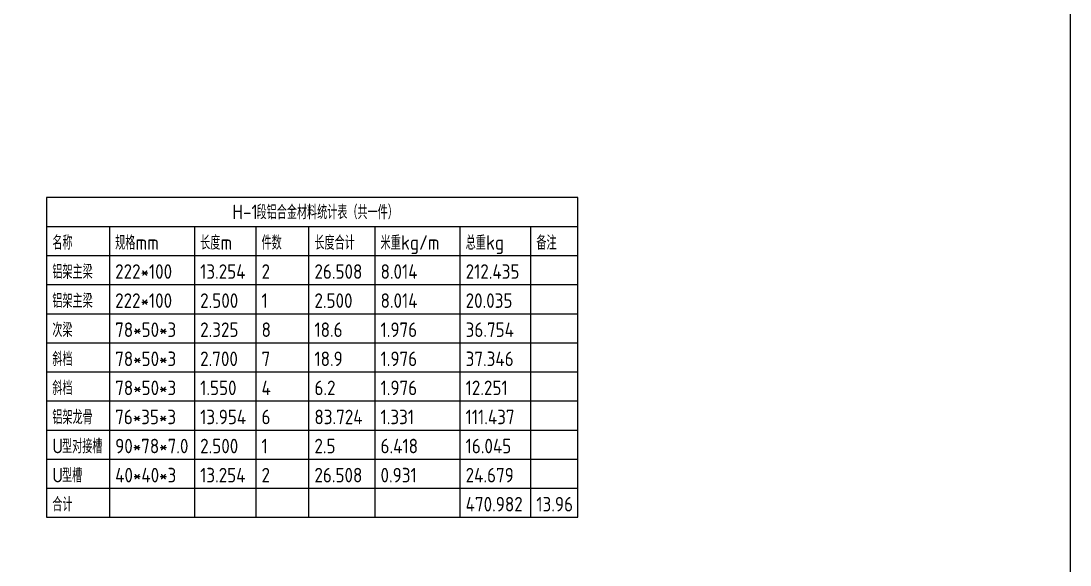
# Model space of a CAD drawing. Extents: x -89702 to 926017, y -610001 to -56924.
# Drawn here: x 150927 to 163556, y -525486 to -518939 of the extents above; entities that cross this region are included whole.
import ezdxf

# ---------------------------------------------------------------- set-up
doc = ezdxf.new("R2010")
doc.units = 0
doc.header["$LTSCALE"] = 10
doc.header["$MEASUREMENT"] = 0
doc.layers.add('L-构造线', color=6, linetype='Continuous')
doc.layers.add('PUB_TAB', color=7, linetype='Continuous')
doc.styles.get("Standard").update_dxf_attribs({"font": 'gbenor.shx', "bigfont": 'gbcbig.shx'})

msp = doc.modelspace()

# ---------------------------------------------------------------- linework, layer by layer
at = {"layer": 'L-构造线'}
msp.add_lwpolyline([(111175.6, -490906.1), (163556.4, -490906.1), (163556.4, -610000.5), (111175.6, -610000.5)], close=True, dxfattribs=at)
at = {"layer": 'PUB_TAB'}
msp.add_lwpolyline([(151234.7, -524911.7), (157630.3, -524911.7), (157630.3, -521061.7), (151234.7, -521061.7)], close=True, dxfattribs=at)
for points in [[(151234.7, -521411.7), (157630.3, -521411.7)], [(151990.8, -521411.7), (151990.8, -524911.7)], [(153014.1, -521411.7), (153014.1, -524911.7)], [(153753.2, -521411.7), (153753.2, -524911.7)], [(154389.9, -521411.7), (154389.9, -524911.7)], [(155185.8, -521411.7), (155185.8, -524911.7)], [(156210.2, -521411.7), (156210.2, -524911.7)], [(157061.8, -521411.7), (157061.8, -524911.7)], [(151234.7, -521761.7), (157630.3, -521761.7)], [(151234.7, -522111.7), (157630.3, -522111.7)], [(151234.7, -522461.7), (157630.3, -522461.7)], [(151234.7, -522811.7), (157630.3, -522811.7)], [(151234.7, -523161.7), (157630.3, -523161.7)], [(151234.7, -523511.7), (157630.3, -523511.7)], [(151234.7, -523861.7), (157630.3, -523861.7)], [(151234.7, -524211.7), (157630.3, -524211.7)], [(151234.7, -524561.7), (157630.3, -524561.7)]]:
    msp.add_lwpolyline(points, dxfattribs=at)

# ---------------------------------------------------------------- texts
for s, height, p in [('H-1', 175, (153471.5, -521324.2)), ('段铝合金材料统计表（共一件）', 168.794, (153763.2, -521324.2)), ('名称', 168.79, (151304.7, -521691.7)), ('规格', 168.79, (152060.8, -521691.7)), ('mm', 175, (152306.6, -521691.7)), ('长度', 168.79, (153084.1, -521691.7)), ('m', 175, (153329.9, -521691.7)), ('件数', 168.79, (153823.2, -521691.7)), ('长度合计', 168.79, (154459.9, -521691.7)), ('米重', 168.79, (155255.8, -521691.7)), ('kg/m', 175, (155501.5, -521691.7)), ('总重', 168.79, (156280.2, -521691.7)), ('kg', 175, (156526, -521691.7)), ('备注', 168.79, (157131.8, -521691.7)), ('铝架主梁', 168.79, (151304.7, -522041.7)), ('222*100', 175, (152060.8, -522041.7)), ('13.254', 175, (153084.1, -522041.7)), ('2', 175, (153823.2, -522041.7)), ('26.508', 175, (154459.9, -522041.7)), ('8.014', 175, (155255.8, -522041.7)), ('212.435', 175, (156280.2, -522041.7)), ('铝架主梁', 168.79, (151304.7, -522391.7)), ('222*100', 175, (152060.8, -522391.7)), ('2.500', 175, (153084.1, -522391.7)), ('1', 175, (153823.2, -522391.7)), ('2.500', 175, (154459.9, -522391.7)), ('8.014', 175, (155255.8, -522391.7)), ('20.035', 175, (156280.2, -522391.7)), ('次梁', 168.79, (151304.7, -522741.7)), ('78*50*3', 175, (152060.8, -522741.7)), ('2.325', 175, (153084.1, -522741.7)), ('8', 175, (153823.2, -522741.7)), ('18.6', 175, (154459.9, -522741.7)), ('1.976', 175, (155255.8, -522741.7)), ('36.754', 175, (156280.2, -522741.7)), ('斜档', 168.79, (151304.7, -523091.7)), ('78*50*3', 175, (152060.8, -523091.7)), ('2.700', 175, (153084.1, -523091.7)), ('7', 175, (153823.2, -523091.7)), ('18.9', 175, (154459.9, -523091.7)), ('1.976', 175, (155255.8, -523091.7)), ('37.346', 175, (156280.2, -523091.7)), ('斜档', 168.79, (151304.7, -523441.7)), ('78*50*3', 175, (152060.8, -523441.7)), ('1.550', 175, (153084.1, -523441.7)), ('4', 175, (153823.2, -523441.7)), ('6.2', 175, (154459.9, -523441.7)), ('1.976', 175, (155255.8, -523441.7)), ('12.251', 175, (156280.2, -523441.7)), ('铝架龙骨', 168.79, (151304.7, -523791.7)), ('76*35*3', 175, (152060.8, -523791.7)), ('13.954', 175, (153084.1, -523791.7)), ('6', 175, (153823.2, -523791.7)), ('83.724', 175, (154459.9, -523791.7)), ('1.331', 175, (155255.8, -523791.7)), ('111.437', 175, (156280.2, -523791.7)), ('U', 175, (151304.7, -524141.7)), ('型对接槽', 168.79, (151421.3, -524141.7)), ('90*78*7.0', 175, (152060.8, -524141.7)), ('2.500', 175, (153084.1, -524141.7)), ('1', 175, (153823.2, -524141.7)), ('2.5', 175, (154459.9, -524141.7)), ('6.418', 175, (155255.8, -524141.7)), ('16.045', 175, (156280.2, -524141.7)), ('U', 175, (151304.7, -524491.7)), ('型槽', 168.79, (151421.3, -524491.7)), ('40*40*3', 175, (152060.8, -524491.7)), ('13.254', 175, (153084.1, -524491.7)), ('2', 175, (153823.2, -524491.7)), ('26.508', 175, (154459.9, -524491.7)), ('0.931', 175, (155255.8, -524491.7)), ('24.679', 175, (156280.2, -524491.7)), ('合计', 168.79, (151304.7, -524841.7)), ('470.982', 175, (156280.2, -524841.7)), ('13.96', 175, (157131.8, -524841.7))]:
    msp.add_text(s, height=height, dxfattribs=at).set_placement(p)

doc.saveas('drawing.dxf')
